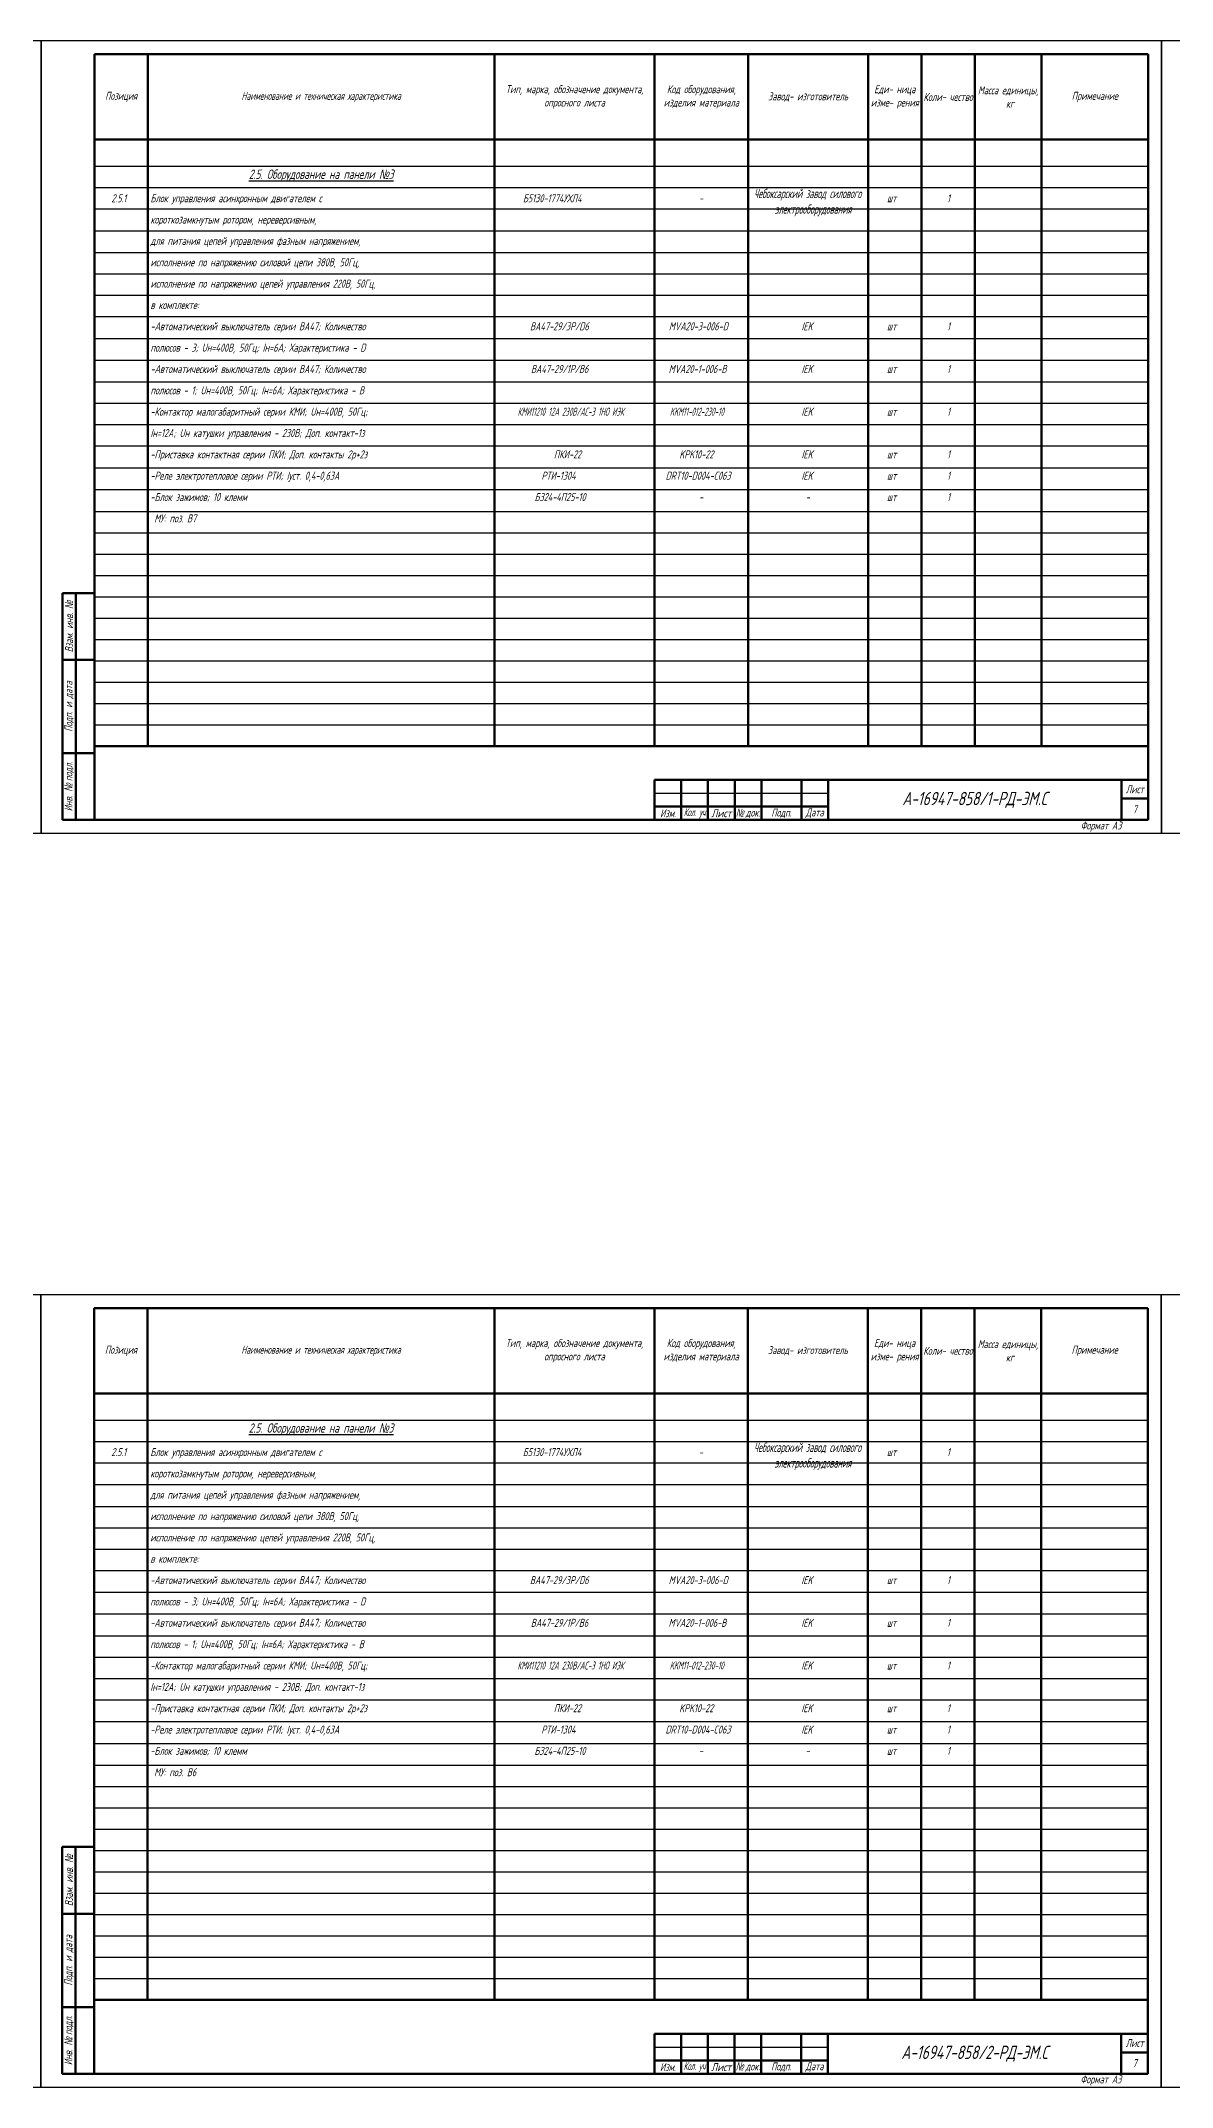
# Model space of a CAD drawing. Header units: millimetres. Extents: x -10490 to 5162, y -5053 to 76.
# Drawn here: x -298 to 126, y -814 to -47 of the extents above; entities that cross this region are included whole.
import ezdxf

# ---------------------------------------------------------------- set-up
doc = ezdxf.new("R2010")
doc.units = ezdxf.units.MM
for name, color, linetype, lineweight in [('Рамка толстая', 7, 'Continuous', 60), ('Рамка тонкая', 5, 'Continuous', 25), ('Спецификация', 9, 'Continuous', 25), ('Текст', 2, 'Continuous', 25), ('Штампы', 252, 'Continuous', 25)]:
    doc.layers.add(name, color=color, linetype=linetype, lineweight=lineweight)
doc.styles.add('SIMPLEX', font='simplex.shx', dxfattribs={"width": 0.7, "oblique": 15})

# ---------------------------------------------------------------- blocks, each defined once
blk = doc.blocks.new('A$C64336E77')
at = {"layer": 'Рамка толстая'}
for p, q in [((20, 5), (20, 292)), ((20, 292), (415, 292)), ((415, 292), (415, 5)), ((20, 5), (415, 5))]:
    blk.add_line(p, q, dxfattribs=at)
at = {"layer": 'Рамка тонкая'}
for p, q in [((0, 297), (0, 0)), ((420, 297), (0, 297)), ((420, 0), (420, 297)), ((0, 0), (420, 0))]:
    blk.add_line(p, q, dxfattribs=at)

msp = doc.modelspace()

# ---------------------------------------------------------------- linework, layer by layer
at = {"layer": 'Спецификация', "lineweight": 60}
for p, q in [((-278.04361, -52.14683), (116.95639, -52.14683)), ((-278.04361, -52.14683), (-278.04361, -311.48017)), ((-258.04361, -52.14683), (-258.04361, -311.48017)), ((-128.04361, -52.14683), (-128.04361, -311.48017)), ((-68.04361, -52.14683), (-68.04361, -311.48017)), ((-33.04361, -52.14683), (-33.04361, -311.48017)), ((11.95639, -52.14683), (11.95639, -311.48017)), ((31.95639, -52.14683), (31.95639, -311.48017)), ((51.95639, -52.14683), (51.95639, -311.48017)), ((76.95639, -52.14683), (76.95639, -311.48017)), ((116.95639, -52.14683), (116.95639, -311.48017)), ((-278.04361, -84.14683), (116.95639, -84.14683)), ((-278.04361, -311.48017), (116.95639, -311.48017)), ((-278.10394, -522.14684), (116.89606, -522.14684)), ((-278.10394, -522.14684), (-278.10394, -781.48017)), ((-258.10394, -522.14684), (-258.10394, -781.48017)), ((-128.10394, -522.14684), (-128.10394, -781.48017)), ((-68.10394, -522.14684), (-68.10394, -781.48017)), ((-33.10394, -522.14684), (-33.10394, -781.48017)), ((11.89606, -522.14684), (11.89606, -781.48017)), ((31.89606, -522.14684), (31.89606, -781.48017)), ((51.89606, -522.14684), (51.89606, -781.48017)), ((76.89606, -522.14684), (76.89606, -781.48017)), ((116.89606, -522.14684), (116.89606, -781.48017)), ((-278.10394, -554.14684), (116.89606, -554.14684)), ((-278.10394, -781.48017), (116.89606, -781.48017))]:
    msp.add_line(p, q, dxfattribs=at)
at = {"layer": 'Спецификация', "color": 5}
for p, q in [((-278.04361, -94.14683), (116.95639, -94.14683)), ((-278.04361, -102.14683), (116.95639, -102.14683)), ((-278.04361, -110.14683), (116.95639, -110.14683)), ((-278.04361, -118.3135), (116.95639, -118.3135)), ((-278.04361, -126.48017), (116.95639, -126.48017)), ((-278.04361, -134.48017), (116.95639, -134.48017)), ((-278.04361, -142.48017), (116.95639, -142.48017)), ((-278.04361, -150.48017), (116.95639, -150.48017)), ((-278.04361, -158.64683), (116.95639, -158.64683)), ((-278.04361, -166.8135), (116.95639, -166.8135)), ((-278.04361, -174.98017), (116.95639, -174.98017)), ((-278.04361, -182.98017), (116.95639, -182.98017)), ((-278.04361, -190.98017), (116.95639, -190.98017)), ((-278.04361, -198.98017), (116.95639, -198.98017)), ((-278.04361, -207.14683), (116.95639, -207.14683)), ((-278.04361, -215.3135), (116.95639, -215.3135)), ((-278.04361, -223.48017), (116.95639, -223.48017)), ((-278.04361, -231.48017), (116.95639, -231.48017)), ((-278.04361, -239.48017), (116.95639, -239.48017)), ((-278.04361, -247.48017), (116.95639, -247.48017)), ((-278.04361, -255.48017), (116.95639, -255.48017)), ((-278.04361, -263.48017), (116.95639, -263.48017)), ((-278.04361, -271.48017), (116.95639, -271.48017)), ((-278.04361, -279.48017), (116.95639, -279.48017)), ((-278.04361, -287.48017), (116.95639, -287.48017)), ((-278.04361, -295.48017), (116.95639, -295.48017)), ((-278.04361, -303.48017), (116.95639, -303.48017)), ((-278.10394, -564.14684), (116.89606, -564.14684)), ((-278.10394, -572.14684), (116.89606, -572.14684)), ((-278.10394, -580.14684), (116.89606, -580.14684)), ((-278.10394, -588.31351), (116.89606, -588.31351)), ((-278.10394, -596.48017), (116.89606, -596.48017)), ((-278.10394, -604.48017), (116.89606, -604.48017)), ((-278.10394, -612.48017), (116.89606, -612.48017)), ((-278.10394, -620.48017), (116.89606, -620.48017)), ((-278.10394, -628.64684), (116.89606, -628.64684)), ((-278.10394, -636.81351), (116.89606, -636.81351)), ((-278.10394, -644.98017), (116.89606, -644.98017)), ((-278.10394, -652.98017), (116.89606, -652.98017)), ((-278.10394, -660.98017), (116.89606, -660.98017)), ((-278.10394, -668.98017), (116.89606, -668.98017)), ((-278.10394, -677.14684), (116.89606, -677.14684)), ((-278.10394, -685.31351), (116.89606, -685.31351)), ((-278.10394, -693.48017), (116.89606, -693.48017)), ((-278.10394, -701.48017), (116.89606, -701.48017)), ((-278.10394, -709.48017), (116.89606, -709.48017)), ((-278.10394, -717.48017), (116.89606, -717.48017)), ((-278.10394, -725.48017), (116.89606, -725.48017)), ((-278.10394, -733.48017), (116.89606, -733.48017)), ((-278.10394, -741.48017), (116.89606, -741.48017)), ((-278.10394, -749.48017), (116.89606, -749.48017)), ((-278.10394, -757.48017), (116.89606, -757.48017)), ((-278.10394, -765.48017), (116.89606, -765.48017)), ((-278.10394, -773.48017), (116.89606, -773.48017))]:
    msp.add_line(p, q, dxfattribs=at)
at = {"layer": 'Штампы', "lineweight": 60}
for p, q in [((-290.04361, -339.14683), (-290.04361, -254.14683)), ((-290.04361, -254.14683), (-278.04361, -254.14683)), ((-285.04361, -339.14683), (-285.04361, -254.14683)), ((-278.04361, -339.14683), (-278.04361, -254.14683)), ((-290.04361, -279.14683), (-278.04361, -279.14683)), ((-290.04361, -314.14683), (-278.04361, -314.14683)), ((-68.04361, -324.14683), (116.95639, -324.14683)), ((-68.04361, -324.14683), (-68.04361, -339.14683)), ((-58.04361, -324.14683), (-58.04361, -339.14683)), ((-48.04361, -324.14683), (-48.04361, -339.14683)), ((-38.04361, -324.14683), (-38.04361, -339.14683)), ((-28.04361, -324.14683), (-28.04361, -339.14683)), ((-13.04361, -324.14683), (-13.04361, -339.14683)), ((-3.04361, -324.14683), (-3.04361, -339.14683)), ((106.95639, -324.14683), (106.95639, -339.14683)), ((116.95639, -324.14683), (116.95639, -339.14683)), ((-68.04361, -334.14683), (-3.04361, -334.14683)), ((106.95639, -331.14683), (116.95639, -331.14683)), ((-290.04361, -339.14683), (-278.04361, -339.14683)), ((-68.04361, -339.14683), (116.95639, -339.14683)), ((-290.10394, -809.14684), (-290.10394, -724.14684)), ((-290.10394, -724.14684), (-278.10394, -724.14684)), ((-285.10394, -809.14684), (-285.10394, -724.14684)), ((-278.10394, -809.14684), (-278.10394, -724.14684)), ((-290.10394, -749.14684), (-278.10394, -749.14684)), ((-290.10394, -784.14684), (-278.10394, -784.14684)), ((-68.10394, -794.14684), (116.89606, -794.14684)), ((-68.10394, -794.14684), (-68.10394, -809.14684)), ((-58.10394, -794.14684), (-58.10394, -809.14684)), ((-48.10394, -794.14684), (-48.10394, -809.14684)), ((-38.10394, -794.14684), (-38.10394, -809.14684)), ((-28.10394, -794.14684), (-28.10394, -809.14684)), ((-13.10394, -794.14684), (-13.10394, -809.14684)), ((-3.10394, -794.14684), (-3.10394, -809.14684)), ((106.89606, -794.14684), (106.89606, -809.14684)), ((116.89606, -794.14684), (116.89606, -809.14684)), ((-68.10394, -804.14684), (-3.10394, -804.14684)), ((106.89606, -801.14684), (116.89606, -801.14684)), ((-290.10394, -809.14684), (-278.10394, -809.14684)), ((-68.10394, -809.14684), (116.89606, -809.14684))]:
    msp.add_line(p, q, dxfattribs=at)
at = {"layer": 'Штампы', "color": 5, "lineweight": 25}
for p, q in [((-68.04361, -329.14683), (-3.04361, -329.14683)), ((-68.10394, -799.14684), (-3.10394, -799.14684))]:
    msp.add_line(p, q, dxfattribs=at)
at = {"layer": 'Штампы', "color": 8, "lineweight": 0}
for p, q in [((-68.04361, -344.14683), (116.95639, -344.14683)), ((-68.10394, -814.14684), (116.89606, -814.14684))]:
    msp.add_line(p, q, dxfattribs=at)

# ---------------------------------------------------------------- block references
for p in [(-718.0436, -344.14683), (-298.0436, -344.14683), (121.9564, -344.14683), (-718.10392, -814.14683), (-298.10392, -814.14683), (121.89608, -814.14683)]:
    msp.add_blockref('A$C64336E77', p)

# ---------------------------------------------------------------- texts
at = {"layer": 'Спецификация', "color": 2, "attachment_point": 5, "style": 'SIMPLEX'}
for s, insert, char_height, width in [('{\\C2;Позиция}', (-268.04361, -68.14683), 3, 20), ('{\\Fgost|c204;\\Q15;\\C2;Наименование и техническая характеристика}', (-193.04361, -68.14683), 3, 130), ('{\\C2;Тип, марка, обозначение документа, опросного листа}', (-98.04361, -68.14683), 3, 60), ('{\\C2;Код оборудования, изделия материала}', (-50.54361, -68.14683), 3, 35), ('{\\C2;Завод- изготовитель}', (-10.54361, -68.14683), 3, 45), ('{\\C2;Еди- ница изме- рения}', (21.95639, -68.14683), 3, 20), ('{\\C2;Коли- чество}', (41.95639, -68.14683), 3, 20), ('{\\C2;Масса единицы,  кг}', (64.45639, -68.14683), 3, 25), ('{\\C2;Примечание}', (96.95639, -68.14683), 3, 40), ('{\\L2.5. Оборудование на панели \\fArial|b0|i0|c204|p34;№\\Fsimplex|c204;3}', (-193.04361, -97.57969), 3.5, 126), ('{\\C2;Позиция}', (-268.10394, -538.14684), 3, 20), ('{\\Fgost|c204;\\Q15;\\C2;Наименование и техническая характеристика}', (-193.10394, -538.14684), 3, 130), ('{\\C2;Тип, марка, обозначение документа, опросного листа}', (-98.10394, -538.14684), 3, 60), ('{\\C2;Код оборудования, изделия материала}', (-50.60394, -538.14684), 3, 35), ('{\\C2;Завод- изготовитель}', (-10.60394, -538.14684), 3, 45), ('{\\C2;Еди- ница изме- рения}', (21.89606, -538.14684), 3, 20), ('{\\C2;Коли- чество}', (41.89606, -538.14684), 3, 20), ('{\\C2;Масса единицы,  кг}', (64.39606, -538.14684), 3, 25), ('{\\C2;Примечание}', (96.89606, -538.14684), 3, 40), ('{\\L2.5. Оборудование на панели \\fArial|b0|i0|c204|p34;№\\Fsimplex|c204;3}', (-193.10394, -567.5797), 3.5, 126)]:
    msp.add_mtext(s, dxfattribs=dict(at, insert=insert, char_height=char_height, width=width))
at = {"layer": 'Текст', "attachment_point": 1, "style": 'SIMPLEX'}
for s, width, insert, char_height in [('\\pi6.3481;2.5.1', 20, (-278.04361, -104.62476), 3), ('Блок управления асинхронным двигателем с ', 129, (-257.04361, -104.62476), 3), ('\\pi10.634;Б5130-1774УХЛ4', 60, (-128.04361, -104.62476), 3), ('\\pi16.6;-', 35, (-68.04361, -104.62476), 3), ('\\pi2.2277;{\\W0.5;Чебоксарский завод силового \\P\\pi9.9992;электрооборудования}', 45, (-33.04361, -102.58866), 3.5), ('\\pi7.0965;шт', 20, (11.95639, -104.62476), 3), ('\\pi9.5981;1', 20, (31.95639, -104.62476), 3), ('короткозамкнутым ротором, нереверсивным, ', 129, (-257.04361, -112.62476), 3), ('для питания цепей управления фазным напряжением,', 129, (-257.04361, -120.62476), 3), ('исполнение по напряжению силовой цепи 380В, 50Гц,', 129, (-257.04361, -128.62476), 3), ('{\\W0.7;исполнение по напряжению цепей управления 220В, 50Гц,}', 129, (-257.04361, -136.62476), 3), ('в комплекте:', 129, (-257.04361, -144.62476), 3), ('-Автоматический выключатель серии ВА47; Количество', 129, (-257.04361, -152.62476), 3), ('\\pi13.293;ВА47-29/3Р/D6', 60, (-128.04361, -152.62476), 3), ('\\pi5.3223;{\\W0.6;MVA20-3-006-D}', 35, (-68.04361, -152.62476), 3), ('\\pi20.048;IEK', 45, (-33.04361, -152.62476), 3), ('\\pi9.5981;1', 20, (31.95639, -152.62476), 3), ('{\\W0.7;полюсов - 3; Uн=400В, 50Гц; Iн=6А; Характеристика - D}', 129, (-257.04361, -160.62476), 3), ('\\pi7.0965;шт', 20, (11.95639, -152.62476), 3), ('-Автоматический выключатель серии ВА47; Количество', 129, (-257.04361, -168.62476), 3), ('\\pi13.643;ВА47-29/1Р/В6', 60, (-128.04361, -168.62476), 3), ('\\pi5.2603;{\\W0.6;MVA20-1-006-В}', 35, (-68.04361, -168.62476), 3), ('\\pi20.048;IEK', 45, (-33.04361, -168.62476), 3), ('\\pi9.5981;1', 20, (31.95639, -168.62476), 3), ('\\pi7.0965;шт', 20, (11.95639, -168.62476), 3), ('полюсов - 1; Uн=400В, 50Гц; Iн=6А; Характеристика - В', 129, (-257.04361, -176.62476), 3), ('-Контактор малогабаритный серии КМИ; Uн=400В, 50Гц; ', 129, (-257.04361, -184.62476), 3), ('\\pi8.6338;{\\W0.5;КМИ11210 12А 230В/АС-3 1НО ИЭК}', 60, (-128.04361, -184.62476), 3), ('\\pi5.7103;{\\W0.5;KKM11-012-230-10}', 35, (-68.04361, -184.62476), 3), ('\\pi20.048;IEK', 45, (-33.04361, -184.62476), 3), ('\\pi7.0965;шт', 20, (11.95639, -184.62476), 3), ('\\pi9.5981;1', 20, (31.95639, -184.62476), 3), ('Iн=12А; Uн катушки управления - 230В; Доп. контакт-1з', 129, (-257.04361, -192.62476), 3), ('{\\W0.7;-Приставка контактная серии ПКИ; Доп. контакты 2р+2з}', 129, (-257.04361, -200.62476), 3), ('\\pi22.234;ПКИ-22', 60, (-128.04361, -200.62476), 3), ('\\pi9.2746;KPK10-22', 35, (-68.04361, -200.62476), 3), ('\\pi20.048;IEK', 45, (-33.04361, -200.62476), 3), ('\\pi7.0965;шт', 20, (11.95639, -200.62476), 3), ('\\pi9.5981;1', 20, (31.95639, -200.62476), 3), ('-Реле электротепловое серии РТИ; Iуст. 0,4-0,63А', 129, (-257.04361, -208.62476), 3), ('\\pi17.571;РТИ-1304', 60, (-128.04361, -208.62476), 3), ('\\pi4.1124;{\\W0.6;DRT10-D004-C063}', 35, (-68.04361, -208.62476), 3), ('\\pi20.048;IEK', 45, (-33.04361, -208.62476), 3), ('\\pi7.0965;шт', 20, (11.95639, -208.62476), 3), ('\\pi9.5981;1', 20, (31.95639, -208.62476), 3), ('-Блок зажимов; 10 клемм', 129, (-257.04361, -216.62476), 3), ('\\pi14.988;БЗ24-4П25-10', 60, (-128.04361, -216.62476), 3), ('\\pi16.6;-', 35, (-68.04361, -216.62476), 3), ('\\pi21.6;-', 45, (-33.04361, -216.62476), 3), ('\\pi7.0965;шт', 20, (11.95639, -216.62476), 3), ('\\pi9.5981;1', 20, (31.95639, -216.62476), 3), (' МУ: поз. В7', 129, (-257.04361, -224.62476), 3), ('\\pi6.3481;2.5.1', 20, (-278.10394, -574.62476), 3), ('Блок управления асинхронным двигателем с ', 129, (-257.10394, -574.62476), 3), ('\\pi10.634;Б5130-1774УХЛ4', 60, (-128.10394, -574.62476), 3), ('\\pi2.2277;{\\W0.5;Чебоксарский завод силового \\P\\pi9.9992;электрооборудования}', 45, (-33.10394, -572.58867), 3.5), ('\\pi9.5981;1', 20, (31.89606, -574.62476), 3), ('\\pi16.6;-', 35, (-68.10394, -574.62476), 3), ('\\pi7.0965;шт', 20, (11.89606, -574.62476), 3), ('короткозамкнутым ротором, нереверсивным, ', 129, (-257.10394, -582.62476), 3), ('для питания цепей управления фазным напряжением,', 129, (-257.10394, -590.62476), 3), ('исполнение по напряжению силовой цепи 380В, 50Гц,', 129, (-257.10394, -598.62476), 3), ('{\\W0.7;исполнение по напряжению цепей управления 220В, 50Гц,}', 129, (-257.10394, -606.62476), 3), ('в комплекте:', 129, (-257.10394, -614.62476), 3), ('-Автоматический выключатель серии ВА47; Количество', 129, (-257.10394, -622.62476), 3), ('\\pi13.293;ВА47-29/3Р/D6', 60, (-128.10394, -622.62476), 3), ('\\pi5.3223;{\\W0.6;MVA20-3-006-D}', 35, (-68.10394, -622.62476), 3), ('\\pi20.048;IEK', 45, (-33.10394, -622.62476), 3), ('\\pi7.0965;шт', 20, (11.89606, -622.62476), 3), ('\\pi9.5981;1', 20, (31.89606, -622.62476), 3), ('{\\W0.7;полюсов - 3; Uн=400В, 50Гц; Iн=6А; Характеристика - D}', 129, (-257.10394, -630.62476), 3), ('-Автоматический выключатель серии ВА47; Количество', 129, (-257.10394, -638.62476), 3), ('\\pi13.643;ВА47-29/1Р/В6', 60, (-128.10394, -638.62476), 3), ('\\pi5.2603;{\\W0.6;MVA20-1-006-В}', 35, (-68.10394, -638.62476), 3), ('\\pi20.048;IEK', 45, (-33.10394, -638.62476), 3), ('\\pi7.0965;шт', 20, (11.89606, -638.62476), 3), ('\\pi9.5981;1', 20, (31.89606, -638.62476), 3), ('полюсов - 1; Uн=400В, 50Гц; Iн=6А; Характеристика - В', 129, (-257.10394, -646.62476), 3), ('-Контактор малогабаритный серии КМИ; Uн=400В, 50Гц; ', 129, (-257.10394, -654.62476), 3), ('\\pi8.6338;{\\W0.5;КМИ11210 12А 230В/АС-3 1НО ИЭК}', 60, (-128.10394, -654.62476), 3), ('\\pi5.7103;{\\W0.5;KKM11-012-230-10}', 35, (-68.10394, -654.62476), 3), ('\\pi20.048;IEK', 45, (-33.10394, -654.62476), 3), ('\\pi7.0965;шт', 20, (11.89606, -654.62476), 3), ('\\pi9.5981;1', 20, (31.89606, -654.62476), 3), ('Iн=12А; Uн катушки управления - 230В; Доп. контакт-1з', 129, (-257.10394, -662.62476), 3), ('{\\W0.7;-Приставка контактная серии ПКИ; Доп. контакты 2р+2з}', 129, (-257.10394, -670.62476), 3), ('\\pi22.234;ПКИ-22', 60, (-128.10394, -670.62476), 3), ('\\pi9.2746;KPK10-22', 35, (-68.10394, -670.62476), 3), ('\\pi20.048;IEK', 45, (-33.10394, -670.62476), 3), ('\\pi7.0965;шт', 20, (11.89606, -670.62476), 3), ('\\pi9.5981;1', 20, (31.89606, -670.62476), 3), ('-Реле электротепловое серии РТИ; Iуст. 0,4-0,63А', 129, (-257.10394, -678.62476), 3), ('\\pi17.571;РТИ-1304', 60, (-128.10394, -678.62476), 3), ('\\pi4.1124;{\\W0.6;DRT10-D004-C063}', 35, (-68.10394, -678.62476), 3), ('\\pi20.048;IEK', 45, (-33.10394, -678.62476), 3), ('\\pi7.0965;шт', 20, (11.89606, -678.62476), 3), ('\\pi9.5981;1', 20, (31.89606, -678.62476), 3), ('-Блок зажимов; 10 клемм', 129, (-257.10394, -686.62476), 3), ('\\pi14.988;БЗ24-4П25-10', 60, (-128.10394, -686.62476), 3), ('\\pi16.6;-', 35, (-68.10394, -686.62476), 3), ('\\pi21.6;-', 45, (-33.10394, -686.62476), 3), ('\\pi7.0965;шт', 20, (11.89606, -686.62476), 3), ('\\pi9.5981;1', 20, (31.89606, -686.62476), 3), (' МУ: поз. В6', 129, (-257.10394, -694.62476), 3)]:
    msp.add_mtext_dynamic_manual_height_columns(s, width=width, gutter_width=12.5, heights=[0], dxfattribs=dict(at, insert=insert, char_height=char_height))
at = {"layer": 'Штампы', "color": 2, "char_height": 3, "attachment_point": 5, "rotation": 90, "style": 'SIMPLEX'}
for s, insert, width in [('Взам. инв. {\\fArial|b0|i0|c204|p34;№}', (-287.54361, -266.64683), 25), ('Подп. и дата', (-287.54361, -296.64683), 35), ('Инв. {\\fArial|b0|i0|c204|p34;№ }подл.', (-287.54361, -326.64683), 25), ('Взам. инв. {\\fArial|b0|i0|c204|p34;№}', (-287.60394, -736.64684), 25), ('Подп. и дата', (-287.60394, -766.64684), 35), ('Инв. {\\fArial|b0|i0|c204|p34;№ }подл.', (-287.60394, -796.64684), 25)]:
    msp.add_mtext(s, dxfattribs=dict(at, insert=insert, width=width))
at = {"layer": 'Штампы', "color": 2, "style": 'SIMPLEX'}
for s, insert, char_height, width, attachment_point in [('А-16947-858/1-РД-ЭМ.С', (51.95639, -331.64683), 5, 110, 5), ('{\\W0.7;Лист}', (111.95639, -327.64683), 3, 10, 5), ('Изм.', (-63.04361, -336.64683), 3, 10, 5), ('{\\W0.5;Кол. уч}', (-53.04361, -336.64683), 3, 10, 5), ('{\\W0.8;Лист}', (-43.04361, -336.64683), 3, 10, 5), ('{\\fArial|b0|i0|c204|p34;\\W0.6;№ \\Fsimplex|c204;док.}', (-33.04361, -336.64683), 3, 10, 5), ('Подп.', (-20.54361, -336.64683), 3, 15, 5), ('{\\W0.7;Дата}', (-8.04361, -336.64683), 3, 10, 5), ('7', (111.95639, -335.14683), 3, 10, 5), ('Формат А3', (106.95639, -341.64683), 3, 165, 6), ('{\\W0.7;Лист}', (111.89606, -797.64684), 3, 10, 5), ('Изм.', (-63.10394, -806.64684), 3, 10, 5), ('{\\W0.5;Кол. уч}', (-53.10394, -806.64684), 3, 10, 5), ('{\\W0.8;Лист}', (-43.10394, -806.64684), 3, 10, 5), ('{\\fArial|b0|i0|c204|p34;\\W0.6;№ \\Fsimplex|c204;док.}', (-33.10394, -806.64684), 3, 10, 5), ('Подп.', (-20.60394, -806.64684), 3, 15, 5), ('{\\W0.7;Дата}', (-8.10394, -806.64684), 3, 10, 5), ('А-16947-858/2-РД-ЭМ.С', (51.89606, -801.64684), 5, 110, 5), ('7', (111.89606, -805.14684), 3, 10, 5), ('Формат А3', (106.89606, -811.64684), 3, 165, 6)]:
    msp.add_mtext(s, dxfattribs=dict(at, insert=insert, char_height=char_height, width=width, attachment_point=attachment_point))

doc.saveas('drawing.dxf')
